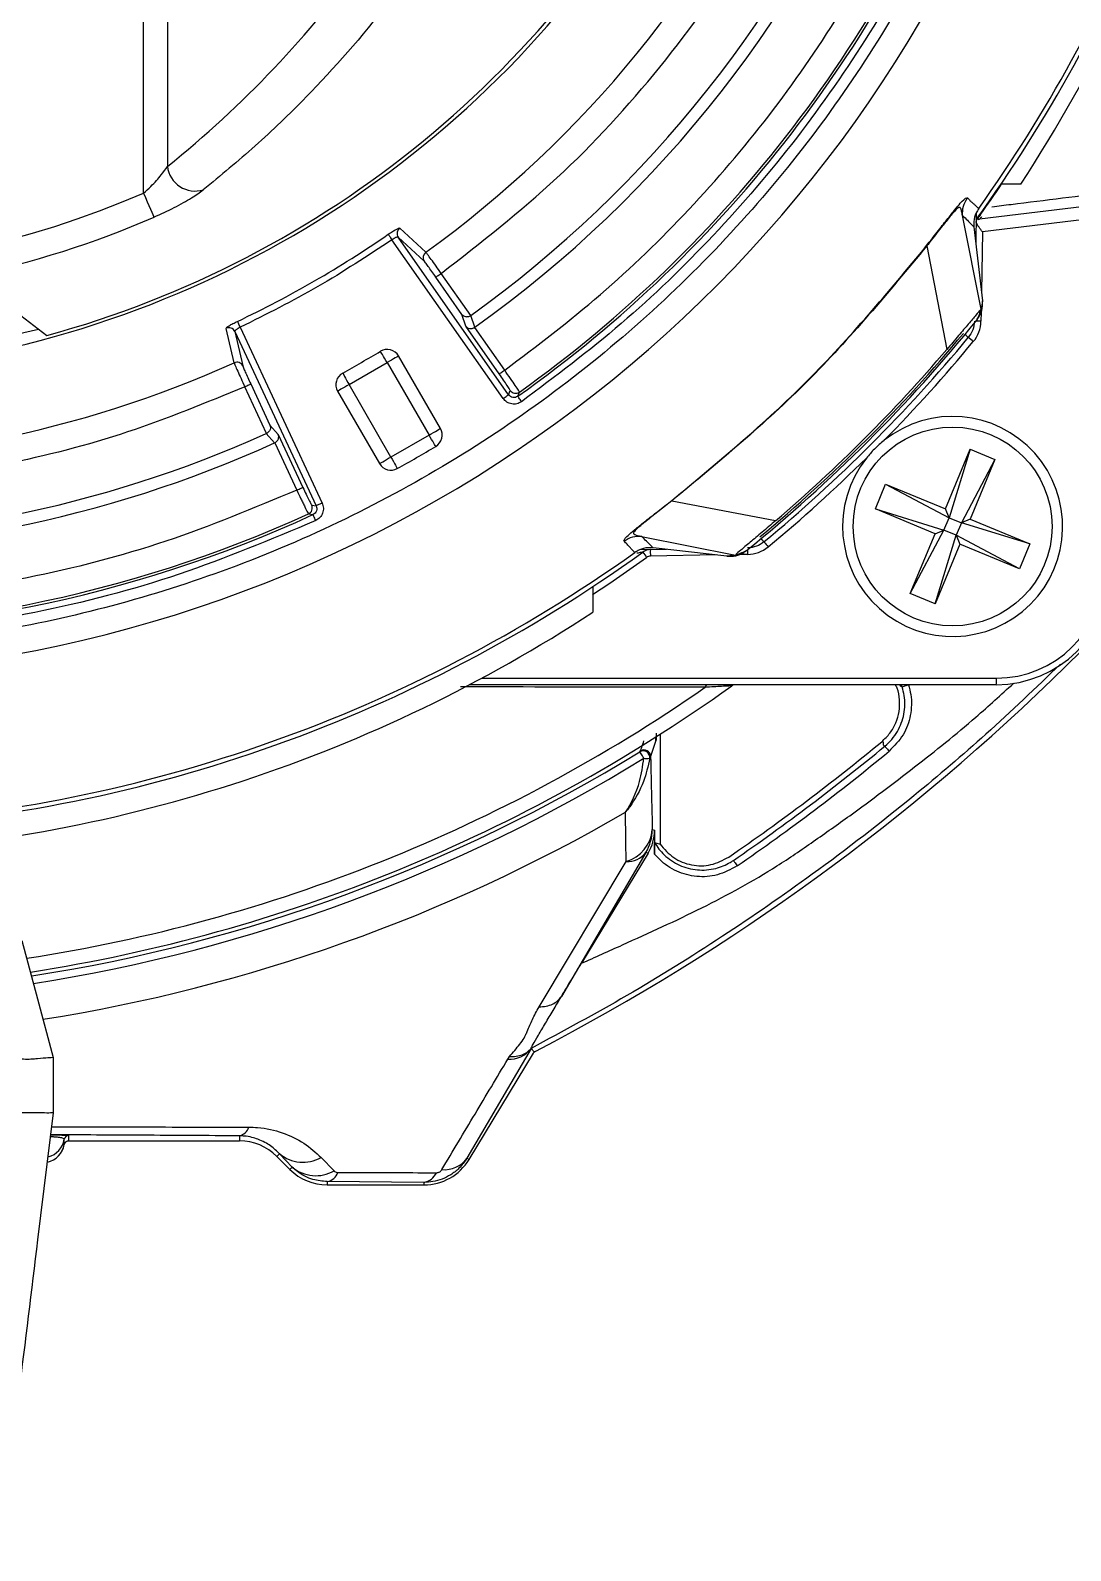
# Model space of a CAD drawing. Extents: x 7 to 135, y 3 to 97.
# Drawn here: x 129.419 to 131.783, y 36.521 to 39.976 of the extents above; entities that cross this region are included whole.
import ezdxf

# ---------------------------------------------------------------- set-up
doc = ezdxf.new("R2010")
doc.units = 0
doc.header["$MEASUREMENT"] = 0
doc.layers.add('OBJECT', color=7, linetype='CONTINUOUS')

msp = doc.modelspace()

# ---------------------------------------------------------------- linework, layer by layer
at = {"layer": 'OBJECT'}
for p, q in [((129.6761, 39.606), (129.6761, 40.0871)), ((129.7304, 40.0871), (129.7304, 39.6667)), ((131.6694, 39.6265), (131.6247, 39.6265)), ((132.0373, 39.6033), (131.5758, 39.5468)), ((131.5796, 39.3422), (131.5371, 39.5553)), ((131.5371, 39.5553), (131.5371, 39.5553)), ((131.5683, 39.5614), (131.5671, 39.4934)), ((131.8731, 39.5534), (131.5823, 39.5178)), ((130.2585, 39.5267), (130.3173, 39.4719)), ((131.563, 39.5293), (131.5821, 39.3616)), ((130.4933, 39.1394), (130.2405, 39.5003)), ((130.5055, 39.148), (130.2549, 39.506)), ((130.3137, 39.4512), (130.2549, 39.506)), ((131.4561, 39.4863), (131.4555, 39.4867)), ((131.4561, 39.4863), (131.5013, 39.2507)), ((131.5823, 39.5178), (131.5799, 39.3809)), ((130.3994, 39.3306), (130.3402, 39.4152)), ((130.4196, 39.328), (130.3525, 39.4238)), ((131.5821, 39.3616), (131.5796, 39.3422)), ((129.3776, 39.3434), (129.4562, 39.2826)), ((130.4084, 39.3037), (130.3994, 39.3306)), ((130.42, 39.3283), (130.4196, 39.328)), ((130.4289, 39.3013), (130.42, 39.3283)), ((131.5791, 39.3351), (131.5788, 39.3152)), ((129.3149, 39.2687), (129.4372, 39.2973)), ((129.8819, 39.2206), (129.8639, 39.2988)), ((129.8837, 39.2916), (130.0684, 38.8956)), ((129.8837, 39.2916), (129.9017, 39.2133)), ((129.8957, 39.3012), (130.0819, 38.9019)), ((130.4844, 39.1951), (130.4084, 39.3037)), ((130.4289, 39.3013), (130.4285, 39.301)), ((130.4967, 39.2037), (130.4285, 39.301)), ((130.1431, 39.171), (130.2297, 39.221)), ((130.2297, 39.221), (130.3247, 39.0564)), ((130.3507, 39.0714), (130.2557, 39.236)), ((129.9554, 39.06), (129.906, 39.1661)), ((129.9196, 39.1724), (129.9632, 39.0788)), ((130.1171, 39.156), (130.2121, 38.9914)), ((130.2381, 39.0064), (130.1431, 39.171)), ((130.5055, 39.148), (130.5092, 39.1576)), ((130.5265, 39.1444), (130.5302, 39.154)), ((129.9632, 39.0788), (129.9821, 39.0576)), ((129.955, 39.0598), (129.9554, 39.06)), ((129.9739, 39.0386), (129.955, 39.0598)), ((129.9739, 39.0386), (129.9743, 39.0388)), ((129.9743, 39.0388), (130.0245, 38.9311)), ((129.9821, 39.0576), (130.0381, 38.9375)), ((130.3247, 39.0564), (130.2381, 39.0064)), ((131.498, 38.8884), (131.5543, 39.0242)), ((131.5543, 39.0242), (131.5063, 38.8685)), ((131.6107, 39.0009), (131.5345, 38.8568)), ((131.5543, 39.0242), (131.6107, 39.0009)), ((131.6107, 39.0009), (131.5544, 38.8651)), ((131.3389, 38.8884), (131.3623, 38.9448)), ((131.3623, 38.9448), (131.498, 38.8884)), ((131.3623, 38.9448), (131.5063, 38.8685)), ((130.0582, 38.8972), (130.0684, 38.8956)), ((130.8768, 38.9071), (131.1124, 38.8618)), ((130.0508, 38.8772), (130.061, 38.8756)), ((131.4747, 38.8321), (131.3389, 38.8884)), ((131.3389, 38.8884), (131.4946, 38.8403)), ((131.4946, 38.8403), (131.5063, 38.8685)), ((131.5063, 38.8685), (131.498, 38.8884)), ((131.5063, 38.8685), (131.5345, 38.8568)), ((131.5544, 38.8651), (131.5345, 38.8568)), ((131.5544, 38.8651), (131.6902, 38.8088)), ((131.4184, 38.6963), (131.4946, 38.8403)), ((131.4184, 38.6963), (131.4747, 38.8321)), ((131.4747, 38.8321), (131.4946, 38.8403)), ((131.4747, 38.6729), (131.5228, 38.8287)), ((131.5228, 38.8287), (131.4946, 38.8403)), ((131.5345, 38.8568), (131.5228, 38.8287)), ((131.5228, 38.8287), (131.531, 38.8087)), ((131.6668, 38.7524), (131.5228, 38.8287)), ((131.6902, 38.8088), (131.5345, 38.8568)), ((130.8647, 38.7966), (130.8034, 38.7955)), ((130.8078, 38.826), (131.0209, 38.7836)), ((131.0015, 38.781), (130.8338, 38.8001)), ((131.531, 38.8087), (131.4747, 38.6729)), ((131.6668, 38.7524), (131.531, 38.8087)), ((131.6902, 38.8088), (131.6668, 38.7524)), ((130.9771, 38.7838), (130.8278, 38.7811)), ((131.0209, 38.7836), (131.0015, 38.781)), ((131.0488, 38.785), (131.0279, 38.7846)), ((130.6966, 38.7117), (130.6966, 38.6537)), ((131.4747, 38.6729), (131.4184, 38.6963)), ((131.6138, 38.4891), (130.417, 38.4891)), ((130.4448, 38.5039), (131.614, 38.5039)), ((131.3947, 38.4891), (131.3954, 38.4861)), ((131.4173, 38.4891), (131.4141, 38.4886)), ((131.4141, 38.4891), (131.4141, 38.4886)), ((130.8405, 38.3623), (130.8283, 38.3258)), ((130.8497, 38.3763), (130.8497, 38.1269)), ((130.8037, 38.3367), (130.8054, 38.3386)), ((130.8283, 38.3258), (130.8263, 38.3218)), ((130.8321, 38.1597), (130.8372, 38.1583)), ((130.8372, 38.1583), (130.8372, 38.1043)), ((130.8176, 38.1079), (130.6256, 37.7805)), ((130.8227, 38.1065), (130.671, 37.8559)), ((130.8227, 38.1065), (130.8176, 38.1079)), ((130.8374, 38.1303), (130.8497, 38.1269)), ((130.5747, 37.7569), (130.7727, 38.0874)), ((130.5566, 37.6626), (130.411, 37.4132)), ((130.5566, 37.6626), (130.5565, 37.6627)), ((129.4716, 37.6415), (129.4716, 37.6415)), ((129.4716, 37.5165), (129.4716, 37.6415)), ((130.4159, 37.4103), (130.5619, 37.6514)), ((130.5037, 37.6381), (130.5077, 37.6444)), ((129.4362, 37.2279), (129.4716, 37.5165)), ((129.4716, 37.5165), (129.4716, 37.5165)), ((129.496, 37.4444), (129.496, 37.4561)), ((129.5059, 37.4527), (129.5058, 37.4524)), ((129.5058, 37.4524), (129.894, 37.4524)), ((129.5059, 37.4645), (129.5059, 37.4527)), ((129.894, 37.4639), (129.894, 37.4524)), ((129.496, 37.4441), (129.496, 37.4444)), ((129.9849, 37.4233), (129.9789, 37.4173)), ((129.9789, 37.4173), (130.0086, 37.3876)), ((130.0139, 37.3929), (129.9849, 37.4233)), ((130.0795, 37.4146), (130.1089, 37.3844)), ((130.411, 37.4132), (130.4159, 37.4103)), ((130.0139, 37.3929), (130.0086, 37.3876)), ((130.3132, 37.358), (130.0934, 37.3599)), ((130.0934, 37.3599), (130.0934, 37.3524)), ((130.0934, 37.3524), (130.3132, 37.3524)), ((130.3132, 37.358), (130.3132, 37.3524))]:
    msp.add_line(p, q, dxfattribs=at)
at = {"layer": 'OBJECT', "flags": 128}
for points in [[(129.6761, 39.606), (129.6804, 39.5961), (129.6845, 39.5866), (129.6884, 39.5776), (129.6919, 39.5696), (129.6949, 39.5628), (129.6973, 39.5574), (129.6989, 39.5535), (129.6998, 39.5514)], [(130.2321, 39.5125), (130.2324, 39.5121), (130.233, 39.5112), (130.2338, 39.51), (130.2349, 39.5085), (130.2361, 39.5067), (130.2375, 39.5047), (130.239, 39.5025), (130.2405, 39.5003)], [(130.3402, 39.4152), (130.3405, 39.4154), (130.3412, 39.416), (130.3423, 39.4168), (130.3439, 39.4178), (130.3457, 39.4191), (130.3478, 39.4206), (130.3501, 39.4222), (130.3525, 39.4238)], [(129.8957, 39.3012), (129.8946, 39.3037), (129.8935, 39.306), (129.8924, 39.3082), (129.8915, 39.3102), (129.8907, 39.3119), (129.8901, 39.3132), (129.8896, 39.3142), (129.8894, 39.3147)], [(131.5502, 39.278), (131.55, 39.2782), (131.5493, 39.2788), (131.5483, 39.2796), (131.5469, 39.2808), (131.5452, 39.2822), (131.5432, 39.2838), (131.5425, 39.2844)], [(130.2297, 39.221), (130.2267, 39.226), (130.2238, 39.2308), (130.2211, 39.2352), (130.2187, 39.2391), (130.2168, 39.2423), (130.2154, 39.2447), (130.2145, 39.2462), (130.2142, 39.2467)], [(130.2557, 39.236), (130.2552, 39.2357), (130.2537, 39.2348), (130.2513, 39.2334), (130.2481, 39.2316), (130.2441, 39.2293), (130.2396, 39.2267), (130.2348, 39.2239), (130.2297, 39.221)], [(130.1286, 39.1972), (130.1288, 39.1967), (130.1297, 39.1952), (130.131, 39.1928), (130.1328, 39.1895), (130.135, 39.1855), (130.1375, 39.181), (130.1403, 39.1761), (130.1431, 39.171)], [(130.4844, 39.1951), (130.4847, 39.1953), (130.4854, 39.1959), (130.4866, 39.1967), (130.4881, 39.1977), (130.4899, 39.199), (130.492, 39.2005), (130.4943, 39.2021), (130.4967, 39.2037)], [(129.906, 39.1661), (129.9086, 39.1673), (129.9111, 39.1685), (129.9134, 39.1695), (129.9155, 39.1705), (129.9172, 39.1713), (129.9185, 39.1719), (129.9193, 39.1723), (129.9196, 39.1724)], [(130.1431, 39.171), (130.138, 39.168), (130.1331, 39.1652), (130.1286, 39.1626), (130.1247, 39.1604), (130.1215, 39.1585), (130.1191, 39.1571), (130.1176, 39.1562), (130.1171, 39.156)], [(130.4933, 39.1394), (130.4956, 39.141), (130.4979, 39.1426), (130.5, 39.1441), (130.5018, 39.1454), (130.5034, 39.1465), (130.5045, 39.1473), (130.5052, 39.1478), (130.5055, 39.148)], [(130.5352, 39.1321), (130.5335, 39.1345), (130.5319, 39.1368), (130.5304, 39.1388), (130.5291, 39.1407), (130.528, 39.1422), (130.5272, 39.1434), (130.5267, 39.1441), (130.5265, 39.1444)], [(130.3247, 39.0564), (130.3298, 39.0593), (130.3346, 39.0621), (130.3391, 39.0647), (130.3431, 39.067), (130.3463, 39.0689), (130.3487, 39.0702), (130.3502, 39.0711), (130.3507, 39.0714)], [(130.3402, 39.0307), (130.3399, 39.0312), (130.339, 39.0326), (130.3375, 39.035), (130.3356, 39.0382), (130.3333, 39.0421), (130.3306, 39.0465), (130.3277, 39.0514), (130.3247, 39.0564)], [(130.2121, 38.9914), (130.2126, 38.9917), (130.2141, 38.9925), (130.2165, 38.9939), (130.2197, 38.9958), (130.2237, 38.9981), (130.2282, 39.0006), (130.233, 39.0035), (130.2381, 39.0064)], [(130.2381, 39.0064), (130.2409, 39.0013), (130.2437, 38.9963), (130.2462, 38.9918), (130.2484, 38.9878), (130.2502, 38.9846), (130.2515, 38.9821), (130.2524, 38.9807), (130.2526, 38.9801)], [(130.0245, 38.9311), (130.0271, 38.9324), (130.0296, 38.9335), (130.032, 38.9346), (130.034, 38.9356), (130.0357, 38.9364), (130.037, 38.937), (130.0378, 38.9373), (130.0381, 38.9375)], [(130.0819, 38.9019), (130.0793, 38.9007), (130.0768, 38.8995), (130.0745, 38.8984), (130.0725, 38.8975), (130.0708, 38.8967), (130.0695, 38.8961), (130.0687, 38.8957), (130.0684, 38.8956)], [(130.0673, 38.862), (130.0661, 38.8646), (130.0649, 38.8671), (130.0638, 38.8695), (130.0629, 38.8715), (130.0621, 38.8732), (130.0615, 38.8745), (130.0612, 38.8753), (130.061, 38.8756)], [(131.0859, 38.8136), (131.0857, 38.8138), (131.0852, 38.8145), (131.0843, 38.8155), (131.0832, 38.8169), (131.0818, 38.8186), (131.0801, 38.8206), (131.0795, 38.8213)], [(131.3999, 38.484), (131.3992, 38.4872), (131.3991, 38.4891)], [(131.3999, 38.484), (131.4002, 38.4841), (131.4011, 38.4844), (131.4024, 38.4849), (131.4042, 38.4854), (131.4063, 38.4861), (131.4088, 38.4869), (131.4114, 38.4878), (131.4141, 38.4886)], [(130.8405, 38.3623), (130.84, 38.3662), (130.8387, 38.3693)], [(130.8128, 38.3219), (130.8112, 38.3246), (130.8095, 38.3272), (130.808, 38.3298), (130.8066, 38.332), (130.8054, 38.3339), (130.8045, 38.3353), (130.804, 38.3363), (130.8037, 38.3367)], [(129.4716, 37.6415), (129.4361, 37.7742), (129.4005, 37.907)], [(130.5641, 37.6546), (130.5639, 37.6548), (130.5566, 37.6626)]]:
    msp.add_lwpolyline(points, dxfattribs=at)
at = {"layer": 'OBJECT'}
msp.add_circle((131.5145, 38.8486), 0.226, dxfattribs=at)
for centre, radius, start, end in [((128.8466, 41.5165), 3.0068, 273.8025, 340.2009), ((128.8466, 41.5165), 2.7223, 305.5385, 338.2371), ((128.8466, 41.5165), 2.9067, 305.3048, 339.3669), ((128.8466, 41.5165), 2.901, 305.4751, 339.7287), ((128.8466, 41.5165), 2.3227, 281.5486, 333.4328), ((128.8466, 41.5107), 2.31, 285.3009, 333.4367), ((128.8466, 41.5165), 2.5186, 305.7276, 335.8244), ((128.8466, 41.5165), 2.6951, 305.7175, 337.3213), ((128.8466, 41.4765), 3.375, 326.7599, 342.437), ((128.8466, 41.5165), 3.36, 324.0898, 338.2742), ((128.8466, 41.5165), 3.35, 324.4956, 338.1027), ((128.2567, 42.1064), 5.014, 297.4419, 331.6393), ((129.793, 39.6738), 0.063, 186.4315, 287.3448), ((128.8466, 41.5165), 3.361, 324.3482, 325.7827), ((128.8466, 41.5107), 2.0774, 246.4678, 293.5322), ((128.8466, 41.5107), 2.137, 246.4678, 293.5322), ((130.2672, 39.5145), 0.015, 125.3644, 214.5826), ((128.8466, 41.5165), 2.4363, 295.3416, 304.6584), ((130.3261, 39.4597), 0.015, 125.728, 214.5856), ((128.8466, 41.5165), 3.5, 308.9328, 321.0672), ((131.5038, 39.3165), 0.075, 320.3767, 359), ((131.5633, 38.4802), 0.8351, 88.9384, 89.6936), ((128.8466, 41.5165), 2.5186, 242.3792, 294.2724), ((129.8701, 39.2852), 0.015, 25.4159, 114.6364), ((128.8466, 41.5165), 3.4953, 309.6412, 320.3767), ((128.8466, 41.5165), 3.51, 309.6412, 320.3767), ((130.138, 37.555), 2.2278, 50.2824, 50.6615), ((128.8466, 41.5165), 2.65, 298.931, 301.069), ((130.2297, 39.221), 0.03, 30, 121.069), ((128.8466, 41.5165), 3.4902, 310.4808, 319.5192), ((128.8464, 41.5167), 3.525, 315.4623, 320.3767), ((129.8881, 39.2069), 0.015, 25.4139, 114.2729), ((130.1431, 39.171), 0.03, 118.931, 210), ((130.5215, 39.1662), 0.015, 215.0252, 305.4384), ((128.8466, 41.5165), 2.7223, 241.7572, 294.4615), ((128.8466, 41.5165), 2.6951, 242.2584, 294.2825), ((130.3247, 39.0564), 0.03, 300.9982, 30), ((131.5145, 38.8486), 0.25, 141.5331, 128.4669), ((128.8466, 41.5165), 2.9, 299.0018, 300.9982), ((128.8464, 41.5167), 3.525, 309.6412, 314.5377), ((130.2381, 39.0064), 0.03, 210, 299.0018), ((128.8466, 41.5165), 2.9067, 241.4467, 294.6952), ((128.8466, 41.5165), 2.901, 241.6184, 294.5249), ((130.0446, 38.8908), 0.015, 294.5616, 24.9747), ((130.8282, 38.766), 0.03, 91, 125.7703), ((131.1317, 38.7901), 0.3041, 178.9007, 181.6922), ((131.878, 38.8004), 0.8294, 180.3044, 181.0637), ((131.0475, 38.86), 0.075, 271, 309.6412), ((132.8296, 40.2438), 2.2552, 219.359, 219.7335), ((128.8466, 41.5165), 3.36, 273.4489, 305.7703), ((128.8466, 41.5165), 3.35, 273.5142, 305.5044), ((128.8464, 41.5167), 3.375, 303.2438, 305.7703), ((131.8783, 39.5458), 1.3079, 215.2839, 215.9297), ((130.828, 38.7662), 0.015, 91, 125.7703), ((131.6138, 38.7491), 0.26, 270, 359), ((131.614, 38.7489), 0.245, 270, 359), ((128.8466, 41.4765), 3.375, 273.2259, 303.2401), ((128.8466, 41.5165), 3.6926, 278.7933, 304.7696), ((128.8466, 41.5165), 3.7247, 278.8471, 305.5555), ((130.9601, 38.4813), 0.00792, 99.5474, 165.6291), ((131.0212, 38.4741), 0.015, 90, 125.5555), ((131.315, 38.5002), 0.299, 357.8644, 0.7039), ((128.2567, 42.1064), 4.861, 304.4383, 309.5727), ((128.2567, 42.1064), 4.8733, 304.4905, 309.5615), ((128.8467, 41.5164), 3.7337, 278.8611, 301.6109), ((128.8467, 41.5164), 3.7511, 278.8896, 301.6109), ((130.8114, 38.3237), 0.0151, 352.9875, 120.4115), ((130.8133, 38.3258), 0.015, 0.1048, 121.5584), ((130.8198, 38.358), 0.0368, 259.0928, 280.2577), ((128.2567, 42.1064), 4.8883, 304.4906, 309.5614), ((128.8467, 41.5164), 3.8351, 279.024, 300.1186), ((130.7501, 38.1665), 0.0822, 285.9354, 355.2529), ((130.732, 38.1597), 0.1, 328.8148, 359.9951), ((130.776, 38.1396), 0.0523, 266.3455, 322.7078), ((130.5079, 37.6986), 0.0606, 266.0264, 323.5489), ((129.8869, 37.4927), 0.0297, 283.778, 342.3532), ((129.4467, 37.4645), 0.05, 284.5743, 350.4016), ((129.5059, 37.4545), 0.01, 89.9942, 170.4029), ((129.5059, 37.4427), 0.01, 89.9973, 170.3998), ((129.894, 37.3324), 0.12, 45, 90), ((129.4467, 37.4527), 0.05, 282.8192, 350.4014), ((129.4467, 37.4526), 0.05, 282.7997, 350.2565), ((130.0384, 37.4866), 0.0828, 229.7748, 299.7175), ((130.3592, 37.4512), 0.0643, 265.3249, 323.7968), ((130.0934, 37.4724), 0.12, 225, 270), ((130.0675, 37.4563), 0.083, 229.7813, 299.8794), ((130.0869, 37.3922), 0.033, 281.4466, 339.3855), ((130.3132, 37.4724), 0.12, 270, 328.81), ((130.3071, 37.3949), 0.0374, 279.4292, 336.5789)]:
    msp.add_arc(centre, radius, start, end, dxfattribs=at)
for centre, major_axis, ratio, start_param, end_param in [((128.137, 41.5107), (2.4885, 0), 0.964711, 5.407313, 5.67616), ((130.7372, 38.1583), (0.0963, -0.0269), 0.999836, 6.011044, 6.555327)]:
    msp.add_ellipse(centre, major_axis=major_axis, ratio=ratio, start_param=start_param, end_param=end_param, dxfattribs=at)
for points, knots in [([(131.6083, 40.4874), (131.5745, 40.4036), (131.5063, 40.2345), (131.3739, 39.9924), (131.2182, 39.7591), (131.038, 39.5389), (130.8353, 39.335), (130.6127, 39.1512), (130.3733, 38.9901), (130.1203, 38.8536), (129.8579, 38.7434), (129.59, 38.6604), (129.3203, 38.6022), (129.1388, 38.5848), (129.0488, 38.5762)], [0, 0, 0, 0, 0.080321, 0.16194, 0.244772, 0.329378, 0.414487, 0.5, 0.585518, 0.670628, 0.755228, 0.838065, 0.919682, 1, 1, 1, 1]), ([(130.4967, 39.2037), (130.5704, 39.2595), (130.7182, 39.3714), (130.9184, 39.5663), (131.1005, 39.7791), (131.2599, 40.0093), (131.3974, 40.2525), (131.468, 40.4239), (131.5032, 40.5094)], [0, 0, 0, 0, 0.165735, 0.332466, 0.5, 0.667545, 0.834271, 1, 1, 1, 1]), ([(131.5809, 40.4869), (131.5446, 40.3981), (131.4716, 40.2199), (131.3291, 39.9673), (131.1634, 39.7282), (130.9741, 39.5074), (130.7658, 39.3055), (130.6119, 39.1898), (130.5352, 39.1321)], [0, 0, 0, 0, 0.165711, 0.332438, 0.5, 0.667551, 0.834284, 1, 1, 1, 1]), ([(130.3525, 39.4238), (130.4422, 39.4937), (130.6225, 39.6341), (130.8541, 39.8884), (131.0551, 40.1675), (131.1552, 40.3729), (131.2051, 40.4751)], [0, 0, 0, 0, 0.248894, 0.5, 0.751106, 1, 1, 1, 1]), ([(130.2777, 40.0995), (130.2627, 40.0792), (130.1875, 39.978), (130.0715, 39.8474), (129.9301, 39.711), (129.8513, 39.6461), (129.8118, 39.6137)], [0, 0, 0, 0, 0.1017702, 0.5092943, 0.7544094, 1, 1, 1, 1]), ([(129.6761, 39.606), (129.6816, 39.6111), (129.6965, 39.6246), (129.7164, 39.6465), (129.7261, 39.6605), (129.7304, 39.6667)], [0, 0, 0, 0, 0.248398, 0.66459, 1, 1, 1, 1]), ([(131.6039, 39.5752), (131.6184, 39.577), (131.7107, 39.5884), (131.8563, 39.6064), (131.9872, 39.6226), (132.0404, 39.6291)], [0, 0, 0, 0, 0.0995, 0.633978, 1, 1, 1, 1]), ([(129.6998, 39.5514), (129.7154, 39.5586), (129.7466, 39.5729), (129.7869, 39.5957), (129.8036, 39.6078), (129.8118, 39.6137)], [0, 0, 0, 0, 0.339404, 0.678713, 1, 1, 1, 1]), ([(131.4555, 39.4867), (131.4636, 39.4972), (131.48, 39.5181), (131.502, 39.5463), (131.5202, 39.5692), (131.5368, 39.5889), (131.5452, 39.5961), (131.5471, 39.5954), (131.548, 39.595)], [0, 0, 0, 0, 0.125022, 0.25026, 0.372599, 0.500557, 0.750171, 1, 1, 1, 1]), ([(131.5371, 39.5553), (131.5372, 39.5624), (131.5373, 39.5766), (131.5444, 39.5889), (131.548, 39.595)], [0, 0, 0, 0, 0.499995, 1, 1, 1, 1]), ([(131.548, 39.595), (131.5501, 39.5931), (131.5544, 39.5889), (131.5601, 39.5836), (131.5652, 39.5789), (131.5691, 39.5753), (131.5718, 39.5728), (131.5735, 39.5712), (131.5737, 39.571), (131.5738, 39.5709)], [0, 0, 0, 0, 0.124105, 0.263212, 0.41732, 0.571428, 0.714286, 0.857143, 1, 1, 1, 1]), ([(131.5371, 39.5553), (131.5364, 39.5585), (131.535, 39.565), (131.5327, 39.5732), (131.5285, 39.5749), (131.519, 39.5652), (131.509, 39.5534), (131.5004, 39.5428), (131.4902, 39.5299), (131.4789, 39.5157), (131.4671, 39.5006), (131.4594, 39.4906), (131.4561, 39.4863)], [0, 0, 0, 0, 0.1676542, 0.3364175, 0.4992876, 0.6244541, 0.6813343, 0.7499507, 0.8052609, 0.8750439, 0.9458793, 1, 1, 1, 1]), ([(131.5371, 39.5553), (131.5447, 39.5477), (131.5597, 39.5326), (131.5619, 39.5304), (131.563, 39.5293)], [0, 0, 0, 0, 0.500002, 1, 1, 1, 1]), ([(131.5738, 39.5709), (131.5717, 39.5677), (131.5661, 39.5587), (131.5622, 39.5441), (131.5628, 39.5333), (131.563, 39.5293)], [0, 0, 0, 0, 0.263884, 0.723096, 1, 1, 1, 1]), ([(131.5777, 39.5575), (131.5766, 39.5561), (131.5746, 39.5532), (131.5718, 39.5494), (131.5701, 39.547), (131.5695, 39.5462), (131.5694, 39.546)], [0, 0, 0, 0, 0.299946, 0.599801, 0.901026, 1, 1, 1, 1]), ([(130.2321, 39.5125), (130.2353, 39.5147), (130.2417, 39.519), (130.2502, 39.5239), (130.2564, 39.5269), (130.2578, 39.5268), (130.2585, 39.5267)], [0, 0, 0, 0, 0.249972, 0.499783, 0.749144, 1, 1, 1, 1]), ([(131.5823, 39.5178), (131.5823, 39.5178), (131.5796, 39.5214), (131.575, 39.5276), (131.5701, 39.535), (131.5681, 39.5394), (131.568, 39.5413), (131.5679, 39.5418)], [0, 0, 0, 0, 0.006516, 0.399116, 0.685871, 0.902959, 1, 1, 1, 1]), ([(131.5719, 39.5463), (131.5725, 39.5464), (131.5736, 39.5465), (131.5751, 39.5467), (131.5758, 39.5468), (131.5758, 39.5468)], [0, 0, 0, 0, 0.57161, 0.973882, 1, 1, 1, 1]), ([(131.5804, 39.5522), (131.5796, 39.5514), (131.5776, 39.5494), (131.5764, 39.5479), (131.5757, 39.5469), (131.5758, 39.5468), (131.5758, 39.5468)], [0, 0, 0, 0, 0.253695, 0.595018, 0.73927, 1, 1, 1, 1]), ([(130.2405, 39.5003), (130.1851, 39.4636), (130.0742, 39.3902), (129.9552, 39.3309), (129.8957, 39.3012)], [0, 0, 0, 0, 0.5, 1, 1, 1, 1]), ([(130.2549, 39.506), (130.2546, 39.5061), (130.2542, 39.5064), (130.2526, 39.5064), (130.2503, 39.5057), (130.2477, 39.5045), (130.2446, 39.5029), (130.2421, 39.5013), (130.2405, 39.5003)], [0, 0, 0, 0, 0.149129, 0.282362, 0.500458, 0.630624, 0.757335, 1, 1, 1, 1]), ([(130.8764, 38.9076), (130.9819, 38.9951), (131.1929, 39.1702), (131.368, 39.3812), (131.4555, 39.4867)], [0, 0, 0, 0, 0.500003, 1, 1, 1, 1]), ([(131.4561, 39.4863), (131.3686, 39.3808), (131.1935, 39.1697), (130.9824, 38.9946), (130.8768, 38.9071)], [0, 0, 0, 0, 0.499778, 1, 1, 1, 1]), ([(130.3402, 39.4152), (130.337, 39.4197), (130.3308, 39.4286), (130.3225, 39.44), (130.3162, 39.4484), (130.3145, 39.4503), (130.3137, 39.4512)], [0, 0, 0, 0, 0.250003, 0.499945, 0.749551, 1, 1, 1, 1]), ([(130.3525, 39.4238), (130.3485, 39.4295), (130.3403, 39.4409), (130.3294, 39.4561), (130.3206, 39.4679), (130.3184, 39.4706), (130.3173, 39.4719)], [0, 0, 0, 0, 0.238442, 0.484586, 0.738438, 1, 1, 1, 1]), ([(131.5692, 39.3171), (131.5729, 39.3227), (131.5803, 39.334), (131.583, 39.3502), (131.5823, 39.3592), (131.5821, 39.3616)], [0, 0, 0, 0, 0.425021, 0.8500447, 1, 1, 1, 1]), ([(129.8639, 39.2988), (129.8641, 39.2995), (129.8647, 39.3008), (129.8704, 39.3047), (129.8789, 39.3096), (129.8859, 39.313), (129.8894, 39.3147)], [0, 0, 0, 0, 0.250084, 0.499963, 0.749385, 1, 1, 1, 1]), ([(130.3994, 39.3306), (130.4006, 39.3294), (130.4027, 39.3271), (130.4069, 39.3255), (130.4106, 39.3252), (130.4138, 39.3255), (130.4169, 39.3264), (130.4187, 39.3275), (130.4196, 39.328)], [0, 0, 0, 0, 0.272376, 0.499459, 0.642331, 0.771713, 0.889926, 1, 1, 1, 1]), ([(131.5796, 39.3422), (131.5794, 39.3421), (131.5791, 39.342), (131.5764, 39.3391), (131.5682, 39.3298), (131.5512, 39.3096), (131.528, 39.2821), (131.5105, 39.2615), (131.5013, 39.2507)], [0, 0, 0, 0, 0.061295, 0.157978, 0.353026, 0.568966, 0.775601, 1, 1, 1, 1]), ([(131.564, 39.3153), (131.5633, 39.3085), (131.5618, 39.2949), (131.5541, 39.2837), (131.5502, 39.278)], [0, 0, 0, 0, 0.500417, 1, 1, 1, 1]), ([(131.5692, 39.3171), (131.5693, 39.3173), (131.5696, 39.3178), (131.5714, 39.3215), (131.5739, 39.327), (131.5767, 39.3339), (131.5786, 39.3394), (131.5796, 39.3422)], [0, 0, 0, 0, 0.187145, 0.391348, 0.595125, 0.793954, 1, 1, 1, 1]), ([(129.8957, 39.3012), (129.894, 39.3004), (129.8915, 39.299), (129.8885, 39.2972), (129.8861, 39.2954), (129.8845, 39.2938), (129.8836, 39.2925), (129.8836, 39.2919), (129.8837, 39.2916)], [0, 0, 0, 0, 0.242844, 0.369678, 0.499984, 0.717855, 0.850978, 1, 1, 1, 1]), ([(130.4084, 39.3037), (130.4094, 39.3026), (130.4115, 39.3003), (130.4157, 39.2986), (130.4196, 39.2982), (130.4228, 39.2986), (130.4258, 39.2995), (130.4276, 39.3005), (130.4285, 39.301)], [0, 0, 0, 0, 0.249927, 0.49946, 0.642323, 0.771699, 0.889915, 1, 1, 1, 1]), ([(129.906, 39.1661), (129.818, 39.1298), (129.6404, 39.0565), (129.3583, 38.9844), (129.0669, 38.942), (128.7705, 38.9338), (128.475, 38.9595), (128.1866, 39.0189), (127.9093, 39.1075), (127.7363, 39.1911), (127.6506, 39.2326)], [0, 0, 0, 0, 0.122189, 0.246757, 0.372961, 0.5, 0.627039, 0.753243, 0.87781, 1, 1, 1, 1]), ([(129.8819, 39.2206), (129.8826, 39.2189), (129.8837, 39.2157), (129.8896, 39.2022), (129.8972, 39.1851), (129.9031, 39.1724), (129.906, 39.1661)], [0, 0, 0, 0, 0.261562, 0.515414, 0.761558, 1, 1, 1, 1]), ([(129.9017, 39.2133), (129.902, 39.2122), (129.9028, 39.2098), (129.907, 39.2001), (129.9127, 39.1872), (129.9173, 39.1774), (129.9196, 39.1724)], [0, 0, 0, 0, 0.250005, 0.499946, 0.749556, 1, 1, 1, 1]), ([(130.5092, 39.1576), (130.5089, 39.1583), (130.5083, 39.1597), (130.5026, 39.1685), (130.4944, 39.1808), (130.4877, 39.1903), (130.4844, 39.1951)], [0, 0, 0, 0, 0.250035, 0.499877, 0.749252, 1, 1, 1, 1]), ([(130.5302, 39.154), (130.5298, 39.1549), (130.5288, 39.1567), (130.5212, 39.1683), (130.5101, 39.1845), (130.5012, 39.1972), (130.4967, 39.2037)], [0, 0, 0, 0, 0.24989, 0.499782, 0.744815, 1, 1, 1, 1]), ([(130.5352, 39.1321), (130.5317, 39.1302), (130.5247, 39.1264), (130.5126, 39.1263), (130.5012, 39.1305), (130.4959, 39.1364), (130.4933, 39.1394)], [0, 0, 0, 0, 0.250767, 0.500178, 0.749968, 1, 1, 1, 1]), ([(130.5265, 39.1444), (130.5247, 39.1434), (130.5213, 39.1415), (130.5152, 39.1415), (130.5095, 39.1436), (130.5069, 39.1465), (130.5055, 39.148)], [0, 0, 0, 0, 0.251113, 0.500422, 0.749958, 1, 1, 1, 1]), ([(129.9632, 39.0788), (129.9637, 39.0773), (129.9646, 39.0744), (129.964, 39.0699), (129.9624, 39.0663), (129.9605, 39.0638), (129.9581, 39.0616), (129.9563, 39.0605), (129.9554, 39.06)], [0, 0, 0, 0, 0.249931, 0.499462, 0.642324, 0.771703, 0.889918, 1, 1, 1, 1]), ([(129.9743, 39.0388), (129.9752, 39.0393), (129.977, 39.0403), (129.9793, 39.0425), (129.9812, 39.0451), (129.9828, 39.0486), (129.9835, 39.053), (129.9826, 39.056), (129.9821, 39.0576)], [0, 0, 0, 0, 0.110072, 0.228284, 0.357664, 0.500539, 0.727624, 1, 1, 1, 1]), ([(131.359, 39.0443), (131.3513, 39.0378), (131.3368, 39.0256), (131.3246, 39.011), (131.3188, 39.0041)], [0, 0, 0, 0, 0.527439, 1, 1, 1, 1]), ([(130.0245, 38.9311), (129.9261, 38.8901), (129.7273, 38.8072), (129.4111, 38.7261), (129.0843, 38.6788), (128.7517, 38.6706), (128.4203, 38.701), (128.0973, 38.7699), (127.7873, 38.872), (127.5945, 38.9679), (127.499, 39.0154)], [0, 0, 0, 0, 0.12209, 0.2466407, 0.3728876, 0.5, 0.6271124, 0.7533594, 0.8779101, 1, 1, 1, 1]), ([(130.0673, 38.862), (129.9649, 38.8189), (129.7579, 38.7319), (129.4283, 38.6469), (129.0874, 38.5977), (128.7403, 38.5899), (128.3948, 38.6229), (128.0583, 38.6967), (127.7358, 38.8053), (127.5356, 38.9071), (127.4366, 38.9575)], [0, 0, 0, 0, 0.122008, 0.246545, 0.372827, 0.5, 0.627173, 0.753455, 0.877992, 1, 1, 1, 1]), ([(130.0381, 38.9375), (130.0406, 38.9322), (130.0455, 38.9217), (130.052, 38.9084), (130.0568, 38.8991), (130.0577, 38.8978), (130.0582, 38.8972)], [0, 0, 0, 0, 0.2500328, 0.4998726, 0.7492451, 1, 1, 1, 1]), ([(130.0245, 38.9311), (130.0276, 38.9245), (130.0324, 38.9143), (130.0384, 38.9017), (130.0438, 38.8904), (130.0491, 38.8798), (130.0502, 38.8781), (130.0508, 38.8772)], [0, 0, 0, 0, 0.234931, 0.363996, 0.500462, 0.750227, 1, 1, 1, 1]), ([(130.0819, 38.9019), (130.0832, 38.8981), (130.0857, 38.8906), (130.0836, 38.8787), (130.0774, 38.8682), (130.0707, 38.8641), (130.0673, 38.862)], [0, 0, 0, 0, 0.250464, 0.500068, 0.749603, 1, 1, 1, 1]), ([(130.7681, 38.8151), (130.7678, 38.8157), (130.7672, 38.8169), (130.7697, 38.8212), (130.7776, 38.8292), (130.794, 38.8429), (130.8168, 38.8611), (130.845, 38.8832), (130.8659, 38.8995), (130.8764, 38.9076)], [0, 0, 0, 0, 0.175154, 0.335953, 0.499735, 0.628069, 0.749937, 0.875049, 1, 1, 1, 1]), ([(130.8768, 38.9071), (130.867, 38.8994), (130.8474, 38.8841), (130.8209, 38.8633), (130.8007, 38.8467), (130.7893, 38.8358), (130.789, 38.8311), (130.795, 38.829), (130.8007, 38.8275), (130.805, 38.8266), (130.807, 38.8262), (130.8078, 38.826)], [0, 0, 0, 0, 0.123067, 0.246585, 0.369053, 0.491537, 0.630311, 0.772463, 0.899411, 0.955665, 1, 1, 1, 1]), ([(130.8768, 38.9071), (130.8767, 38.9072), (130.8765, 38.9075), (130.8764, 38.9076), (130.8764, 38.9076)], [0, 0, 0, 0, 0.500001, 1, 1, 1, 1]), ([(130.0684, 38.8956), (130.069, 38.8937), (130.0702, 38.8899), (130.0692, 38.8839), (130.0661, 38.8787), (130.0627, 38.8766), (130.061, 38.8756)], [0, 0, 0, 0, 0.250754, 0.500092, 0.749796, 1, 1, 1, 1]), ([(131.1124, 38.8618), (131.102, 38.8529), (131.0812, 38.8352), (131.0529, 38.8115), (131.0321, 38.7939), (131.0221, 38.7851), (131.0213, 38.784), (131.0209, 38.7836)], [0, 0, 0, 0, 0.217936, 0.435233, 0.661572, 0.868602, 1, 1, 1, 1]), ([(130.8078, 38.826), (130.8007, 38.8259), (130.7865, 38.8258), (130.7743, 38.8187), (130.7681, 38.8151)], [0, 0, 0, 0, 0.500004, 1, 1, 1, 1]), ([(130.7922, 38.7894), (130.7921, 38.7895), (130.7918, 38.7898), (130.7897, 38.792), (130.7862, 38.7957), (130.7813, 38.801), (130.7752, 38.8076), (130.7704, 38.8127), (130.7681, 38.8151)], [0, 0, 0, 0, 0.1666766, 0.3333436, 0.500001, 0.6870967, 0.853763, 1, 1, 1, 1]), ([(130.8338, 38.8001), (130.83, 38.8003), (130.8194, 38.8009), (130.8048, 38.7972), (130.7956, 38.7915), (130.7922, 38.7894)], [0, 0, 0, 0, 0.263884, 0.723096, 1, 1, 1, 1]), ([(130.8338, 38.8001), (130.8327, 38.8012), (130.8305, 38.8034), (130.8154, 38.8185), (130.8078, 38.826)], [0, 0, 0, 0, 0.499998, 1, 1, 1, 1]), ([(131.0015, 38.781), (131.0083, 38.7809), (131.0218, 38.7807), (131.0369, 38.7871), (131.0442, 38.7925), (131.046, 38.7939)], [0, 0, 0, 0, 0.425022, 0.850044, 1, 1, 1, 1]), ([(131.0209, 38.7836), (131.0237, 38.7845), (131.0292, 38.7864), (131.0361, 38.7893), (131.0416, 38.7917), (131.0453, 38.7935), (131.0458, 38.7938), (131.046, 38.7939)], [0, 0, 0, 0, 0.206023, 0.404821, 0.608638, 0.812835, 1, 1, 1, 1]), ([(131.0859, 38.8136), (131.0803, 38.8097), (131.0691, 38.802), (131.0555, 38.8005), (131.0487, 38.7998)], [0, 0, 0, 0, 0.500175, 1, 1, 1, 1]), ([(130.8107, 38.7903), (130.8103, 38.7902), (130.8098, 38.7901), (130.8054, 38.7893), (130.8006, 38.7884), (130.797, 38.7877)], [0, 0, 0, 0, 0.321107, 0.482096, 1, 1, 1, 1]), ([(131.7596, 38.5359), (131.7037, 38.4823), (131.5959, 38.379), (131.4082, 38.2191), (131.2087, 38.0647), (130.99, 37.914), (130.7784, 37.7818), (130.6297, 37.702), (130.5565, 37.6627)], [0, 0, 0, 0, 0.155378, 0.299497, 0.494901, 0.66125, 0.83331, 1, 1, 1, 1]), ([(130.9524, 38.4832), (130.944, 38.4833), (130.9017, 38.4833), (130.723, 38.4836), (130.5459, 38.4838), (130.3996, 38.484), (130.3964, 38.484)], [0, 0, 0, 0, 0.046806, 0.234034, 0.983402, 1, 1, 1, 1]), ([(130.671, 37.8559), (130.7022, 37.8699), (130.7638, 37.8975), (130.8553, 37.9388), (130.945, 37.9816), (131.032, 38.027), (131.1169, 38.0767), (131.1986, 38.1329), (131.3034, 38.2071), (131.4274, 38.3003), (131.5521, 38.4003), (131.6248, 38.4665), (131.6533, 38.4924)], [0, 0, 0, 0, 0.0871154, 0.1720643, 0.2560069, 0.3402578, 0.422166, 0.5066, 0.5927642, 0.7493471, 0.901912, 1, 1, 1, 1]), ([(131.0125, 38.4863), (131.0124, 38.4863), (131.012, 38.4863), (131.0062, 38.486), (130.9871, 38.485), (130.9655, 38.4839), (130.9524, 38.4832)], [0, 0, 0, 0, 0.069921, 0.279656, 0.561263, 1, 1, 1, 1]), ([(131.3534, 38.3595), (131.36, 38.3657), (131.3731, 38.3781), (131.3862, 38.402), (131.3939, 38.428), (131.3945, 38.455), (131.3913, 38.476), (131.3859, 38.4865), (131.3847, 38.4891)], [0, 0, 0, 0, 0.188236, 0.376295, 0.564099, 0.752203, 0.940373, 1, 1, 1, 1]), ([(131.3605, 38.3494), (131.3605, 38.3494), (131.3719, 38.3586), (131.3908, 38.3812), (131.4059, 38.4217), (131.407, 38.4574), (131.4016, 38.4775), (131.3999, 38.484)], [0, 0, 0, 0, 0.000016, 0.296659, 0.579597, 0.862449, 1, 1, 1, 1]), ([(131.4141, 38.4886), (131.4161, 38.4813), (131.4222, 38.4587), (131.4208, 38.419), (131.4045, 38.3728), (131.3817, 38.3497), (131.3701, 38.3378)], [0, 0, 0, 0, 0.137553, 0.420409, 0.703347, 1, 1, 1, 1]), ([(131.3941, 38.4891), (131.3943, 38.4886), (131.3952, 38.4865), (131.3953, 38.4863), (131.3954, 38.4861)], [0, 0, 0, 0, 0.253967, 1, 1, 1, 1]), ([(131.3999, 38.484), (131.399, 38.4844), (131.3972, 38.4851), (131.396, 38.4858), (131.3954, 38.4861)], [0, 0, 0, 0, 0.50298, 1, 1, 1, 1]), ([(130.8409, 38.3788), (130.8409, 38.3755), (130.8408, 38.3694), (130.8407, 38.3637), (130.8406, 38.3627), (130.8405, 38.3623)], [0, 0, 0, 0, 0.384696, 0.704, 1, 1, 1, 1]), ([(130.8054, 38.3386), (130.8056, 38.3391), (130.8065, 38.3417), (130.809, 38.3492), (130.8113, 38.3563), (130.813, 38.3613)], [0, 0, 0, 0, 0.068353, 0.34177, 1, 1, 1, 1]), ([(130.8394, 38.3677), (130.8396, 38.3673), (130.8399, 38.3665), (130.8401, 38.3654), (130.8402, 38.365), (130.8402, 38.3649)], [0, 0, 0, 0, 0.337819, 0.846155, 1, 1, 1, 1]), ([(131.3605, 38.3494), (131.3596, 38.3497), (131.3577, 38.3502), (131.3575, 38.3533), (131.3575, 38.3565), (131.3569, 38.3593), (131.3546, 38.3594), (131.3534, 38.3595)], [0, 0, 0, 0, 0.198905, 0.379723, 0.619929, 0.80163, 1, 1, 1, 1]), ([(131.3605, 38.3494), (131.3607, 38.3492), (131.361, 38.3488), (131.3632, 38.3461), (131.3664, 38.3423), (131.3688, 38.3393), (131.3701, 38.3378)], [0, 0, 0, 0, 0.250021, 0.50002, 0.75001, 1, 1, 1, 1]), ([(130.7711, 38.1991), (130.7712, 38.1992), (130.7843, 38.2194), (130.8037, 38.258), (130.8103, 38.304), (130.8128, 38.3219)], [0, 0, 0, 0, 0.003192, 0.613381, 1, 1, 1, 1]), ([(130.8263, 38.3218), (130.8223, 38.3039), (130.8132, 38.2632), (130.7908, 38.2251), (130.7753, 38.2043), (130.772, 38.2002), (130.7712, 38.1992), (130.7711, 38.1991)], [0, 0, 0, 0, 0.386794, 0.875864, 0.969474, 0.996989, 1, 1, 1, 1]), ([(130.8283, 38.3258), (130.829, 38.2947), (130.8302, 38.2392), (130.8315, 38.184), (130.8321, 38.1597)], [0, 0, 0, 0, 0.560213, 1, 1, 1, 1]), ([(130.7727, 38.0874), (130.7723, 38.1118), (130.7718, 38.149), (130.7713, 38.1863), (130.7711, 38.1991)], [0, 0, 0, 0, 0.656991, 1, 1, 1, 1]), ([(130.8372, 38.1043), (130.8372, 38.1087), (130.8372, 38.1157), (130.8373, 38.1236), (130.8373, 38.1277), (130.8374, 38.1299), (130.8374, 38.1302), (130.8374, 38.1303)], [0, 0, 0, 0, 0.408377, 0.646069, 0.799774, 0.902519, 1, 1, 1, 1]), ([(131.0248, 38.0774), (131.0102, 38.0695), (130.9818, 38.0539), (130.9327, 38.0509), (130.8867, 38.0629), (130.8551, 38.084), (130.841, 38.1), (130.8372, 38.1043)], [0, 0, 0, 0, 0.237627, 0.464131, 0.690645, 0.917176, 1, 1, 1, 1]), ([(130.8374, 38.1303), (130.8374, 38.1303), (130.8433, 38.1201), (130.8594, 38.0996), (130.8929, 38.0768), (130.9342, 38.066), (130.9748, 38.0691), (131.0015, 38.0805), (131.0141, 38.0881), (131.0163, 38.0898), (131.0163, 38.0898)], [0, 0, 0, 0, 0.000012, 0.171953, 0.376347, 0.580724, 0.78509, 0.960067, 0.999988, 1, 1, 1, 1]), ([(130.8497, 38.1269), (130.8594, 38.1156), (130.8787, 38.0932), (130.921, 38.0771), (130.9663, 38.0766), (130.9926, 38.0904), (131.0057, 38.0974)], [0, 0, 0, 0, 0.250001, 0.499776, 0.749441, 1, 1, 1, 1]), ([(131.0163, 38.0898), (131.0164, 38.0896), (131.0167, 38.0891), (131.0187, 38.0863), (131.0215, 38.0822), (131.0237, 38.079), (131.0248, 38.0774)], [0, 0, 0, 0, 0.250021, 0.500018, 0.750007, 1, 1, 1, 1]), ([(130.6256, 37.7805), (130.6331, 37.7931), (130.6481, 37.818), (130.6634, 37.8434), (130.671, 37.8559)], [0, 0, 0, 0, 0.506887, 1, 1, 1, 1]), ([(130.5077, 37.6444), (130.5157, 37.6535), (130.5276, 37.6673), (130.5394, 37.6835), (130.5436, 37.6916), (130.5456, 37.6956), (130.5466, 37.6978), (130.5471, 37.699), (130.5474, 37.6995), (130.5475, 37.6998), (130.5476, 37.7), (130.5476, 37.7001), (130.5476, 37.7001), (130.5476, 37.7001), (130.5476, 37.7001), (130.5476, 37.7001), (130.5476, 37.7001), (130.5476, 37.7001), (130.5476, 37.7001), (130.5476, 37.7002), (130.5478, 37.7005), (130.552, 37.7108), (130.559, 37.7283), (130.5694, 37.7473), (130.5747, 37.7569)], [0, 0, 0, 0, 0.250019, 0.373725, 0.430505, 0.463084, 0.480442, 0.489377, 0.493916, 0.496197, 0.497344, 0.497918, 0.498205, 0.498353, 0.498419, 0.498456, 0.498475, 0.49849, 0.498493, 0.498497, 0.49954, 0.508092, 0.749234, 1, 1, 1, 1]), ([(130.5565, 37.6627), (130.5567, 37.6632), (130.5571, 37.6643), (130.5623, 37.6736), (130.573, 37.6921), (130.589, 37.7192), (130.6035, 37.7435), (130.6158, 37.7641), (130.6222, 37.7748), (130.6256, 37.7805)], [0, 0, 0, 0, 0.0967527, 0.1995699, 0.3981488, 0.597065, 0.7947928, 0.8906867, 1, 1, 1, 1]), ([(130.5747, 37.7569), (130.5802, 37.7573), (130.5914, 37.758), (130.6057, 37.7628), (130.6176, 37.7701), (130.6229, 37.777), (130.6256, 37.7805)], [0, 0, 0, 0, 0.25001, 0.5, 0.750004, 1, 1, 1, 1]), ([(130.5077, 37.6444), (130.5129, 37.6443), (130.5234, 37.6443), (130.537, 37.6478), (130.5485, 37.6537), (130.5539, 37.6597), (130.5565, 37.6627)], [0, 0, 0, 0, 0.250001, 0.49999, 0.75, 1, 1, 1, 1]), ([(130.5619, 37.6514), (130.5619, 37.6515), (130.562, 37.6516), (130.5621, 37.6518), (130.5624, 37.6523), (130.5631, 37.6532), (130.5636, 37.6539), (130.5639, 37.6544), (130.5641, 37.6546)], [0, 0, 0, 0, 0.011496, 0.026616, 0.054926, 0.176724, 0.657453, 1, 1, 1, 1]), ([(130.5641, 37.6546), (130.5643, 37.6547), (130.5646, 37.6549), (130.5651, 37.6553), (130.5655, 37.6555), (130.5659, 37.6558), (130.5662, 37.6559), (130.5665, 37.6561), (130.5667, 37.6562), (130.567, 37.6564), (130.5672, 37.6565), (130.5673, 37.6566), (130.5674, 37.6566)], [0, 0, 0, 0, 0.324814, 0.54313, 0.690274, 0.789812, 0.857439, 0.90394, 0.947904, 0.967705, 0.987569, 1, 1, 1, 1]), ([(129.4716, 37.6415), (129.4714, 37.6416), (129.4706, 37.6418), (129.4606, 37.6409), (129.4369, 37.6394), (129.4081, 37.6363), (129.388, 37.6397), (129.3801, 37.641)], [0, 0, 0, 0, 0.09751, 0.351329, 0.599305, 0.843154, 1, 1, 1, 1]), ([(130.3539, 37.3871), (130.3789, 37.4291), (130.4282, 37.5118), (130.4788, 37.5964), (130.5037, 37.6381)], [0, 0, 0, 0, 0.507409, 1, 1, 1, 1]), ([(129.4716, 37.5165), (129.4703, 37.5162), (129.4675, 37.5157), (129.4467, 37.5158), (129.417, 37.5166), (129.3921, 37.5165), (129.3801, 37.5165)], [0, 0, 0, 0, 0.253586, 0.507166, 0.760848, 1, 1, 1, 1]), ([(129.4677, 37.4843), (129.5395, 37.4842), (129.6913, 37.4841), (129.838, 37.4838), (129.9152, 37.4837)], [0, 0, 0, 0, 0.473614, 1, 1, 1, 1]), ([(129.9152, 37.4837), (129.9219, 37.4835), (129.9498, 37.4827), (129.9948, 37.4717), (130.0431, 37.4479), (130.0672, 37.4259), (130.0795, 37.4146)], [0, 0, 0, 0, 0.087059, 0.3649, 0.67597, 1, 1, 1, 1]), ([(129.496, 37.4561), (129.4959, 37.4569), (129.4958, 37.4581), (129.4851, 37.4603), (129.475, 37.4612), (129.4677, 37.4614), (129.4649, 37.4615)], [0, 0, 0, 0, 0.5056874, 0.7400773, 0.8988531, 1, 1, 1, 1]), ([(129.894, 37.4639), (129.8204, 37.4644), (129.6799, 37.4653), (129.5346, 37.4659), (129.4654, 37.4662)], [0, 0, 0, 0, 0.524241, 1, 1, 1, 1]), ([(129.4654, 37.4661), (129.4699, 37.4661), (129.4797, 37.466), (129.4926, 37.4657), (129.5052, 37.4652), (129.5056, 37.4648), (129.5059, 37.4645)], [0, 0, 0, 0, 0.138084, 0.300616, 0.532739, 1, 1, 1, 1]), ([(129.496, 37.4441), (129.496, 37.4443), (129.4963, 37.4456), (129.4972, 37.4479), (129.4995, 37.4504), (129.5025, 37.4521), (129.5047, 37.4523), (129.5058, 37.4524)], [0, 0, 0, 0, 0.047802, 0.277776, 0.51853, 0.759259, 1, 1, 1, 1]), ([(129.9849, 37.4233), (129.9787, 37.4294), (129.966, 37.4417), (129.9403, 37.4556), (129.9148, 37.463), (129.8977, 37.4637), (129.894, 37.4639)], [0, 0, 0, 0, 0.332644, 0.670623, 0.92787, 1, 1, 1, 1]), ([(130.411, 37.4132), (130.4054, 37.4052), (130.3951, 37.3906), (130.375, 37.3752), (130.3548, 37.3651), (130.3341, 37.3591), (130.32, 37.3584), (130.3132, 37.358)], [0, 0, 0, 0, 0.250794, 0.4558, 0.63983, 0.825872, 1, 1, 1, 1]), ([(130.0934, 37.3599), (130.0825, 37.3608), (130.0583, 37.363), (130.0313, 37.377), (130.0178, 37.3894), (130.0139, 37.3929)], [0, 0, 0, 0, 0.371117, 0.820777, 1, 1, 1, 1]), ([(130.1089, 37.3844), (130.1093, 37.384), (130.1106, 37.3827), (130.1134, 37.3811), (130.1165, 37.3807), (130.1178, 37.3806)], [0, 0, 0, 0, 0.206988, 0.676116, 1, 1, 1, 1]), ([(130.1178, 37.3806), (130.1785, 37.3805), (130.2537, 37.3803), (130.3273, 37.3801), (130.3414, 37.38)], [0, 0, 0, 0, 0.808417, 1, 1, 1, 1]), ([(130.3414, 37.38), (130.3423, 37.3801), (130.344, 37.3802), (130.3468, 37.3809), (130.3494, 37.3823), (130.3521, 37.3844), (130.3532, 37.3861), (130.3539, 37.3871)], [0, 0, 0, 0, 0.169147, 0.339539, 0.509498, 0.714353, 1, 1, 1, 1]), ([(129.349, 36.5214), (129.3497, 36.5271), (129.3532, 36.5555), (129.368, 36.6749), (129.3964, 36.9047), (129.4219, 37.1118), (129.4362, 37.2279)], [0, 0, 0, 0, 0.0241478, 0.1207388, 0.5071031, 1, 1, 1, 1])]:
    msp.add_open_spline(points, degree=3, knots=knots, dxfattribs=at)

doc.saveas('drawing.dxf')
